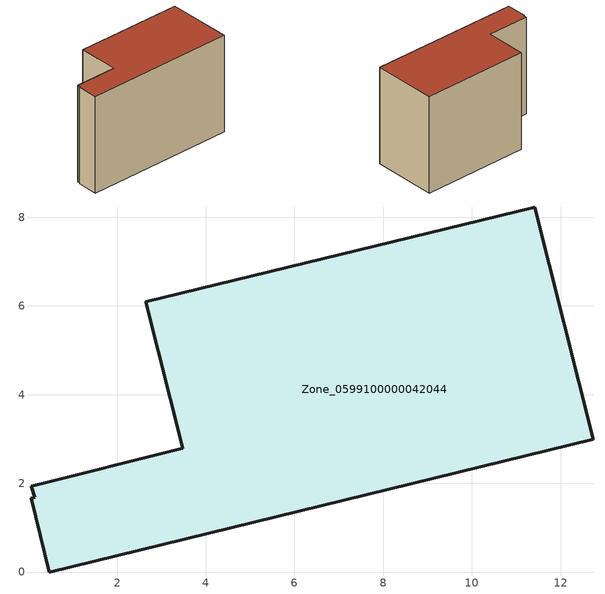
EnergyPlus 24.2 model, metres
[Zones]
Zone_0599100000042044
 floor ground (C_G): 0.14,1.69 0.07,1.94 3.48,2.79 2.65,6.1 11.42,8.23 12.74,2.99 0.47,0 0.06,1.67 z0
 wall outside (C_F): 0.47,0 12.74,2.99 11.42,8.23 2.65,6.1 3.48,2.79 0.07,1.94 0.14,1.69 0.06,1.67 0.47,0 z0:8.39
 roof outside (C_R): 0.07,1.94 0.14,1.69 0.06,1.67 0.47,0 12.74,2.99 11.42,8.23 2.65,6.1 3.48,2.79 z8.39
[BUILDING]
Pand.0599100000042044: North Axis=0; Terrain=City; Loads Convergence Tolerance Value=0.04; Temperature Convergence Tolerance Value=0.4; Solar Distribution=FullExterior; Maximum Number of Warmup Days=25; Minimum Number of Warmup Days=1
[Site:Location]
Rotterdam.The.Hague.AP_ZH_NLD Design_Conditions: Latitude=51.96; Longitude=4.45; Time Zone=1; Elevation=-4.5
[SITE:GROUNDTEMPERATURE:BUILDINGSURFACE]
18, 18, 18, 18, 18, 18, 18, 18, 18, 18, 18, 18
[MATERIAL] Thermal Absorptance=0.9; Solar Absorptance=0.7; Visible Absorptance=0.7
Name | Roughness | Thickness | Conductivity | Density | Specific Heat
G.TI.1975-1991 | MediumSmooth | 0.15 | 0.288461 | 540 | 1210
F.TI.1975-1991 | Rough | 0.3 | 0.230769 | 1920 | 840
R.TI.1975-1991 | MediumRough | 0.2 | 0.153846 | 1500 | 1000
[CONSTRUCTION]
C_G: G.TI.1975-1991
C_F: F.TI.1975-1991
C_R: R.TI.1975-1991
[ZONE]
Zone_0599100000042044: Type=1; Multiplier=1; Ceiling Height=Autocalculate; Volume=Autocalculate; Floor Area=autocalculate; Part of Total Floor Area=Yes
[ZONEINFILTRATION:DESIGNFLOWRATE]
Infil_Zone_0599100000042044: Zone or ZoneList or Space or SpaceList=Zone_0599100000042044; Schedule=AlwaysOn; Design Flow Rate Calculation Method=Flow/Area; Flow Rate per Floor Area=0.003; Constant Term Coefficient=1; Temperature Term Coefficient=0; Velocity Term Coefficient=0; Velocity Squared Term Coefficient=0
[HVACTEMPLATE:ZONE:IDEALLOADSAIRSYSTEM]
Zone_0599100000042044: Maximum Heating Supply Air Temperature=50; Minimum Cooling Supply Air Temperature=13; Maximum Heating Supply Air Humidity Ratio=0.0156; Minimum Cooling Supply Air Humidity Ratio=0.0077; Heating Limit=NoLimit; Cooling Limit=NoLimit; Dehumidification Control Type=ConstantSensibleHeatRatio; Cooling Sensible Heat Ratio=0.7; Dehumidification Setpoint=60; Humidification Control Type=None; Humidification Setpoint=30; Outdoor Air Method=None; Outdoor Air Flow Rate per Person=0.00944; Outdoor Air Flow Rate per Zone Floor Area=0; Outdoor Air Flow Rate per Zone=0; Demand Controlled Ventilation Type=None; Outdoor Air Economizer Type=NoEconomizer; Heat Recovery Type=None; Sensible Heat Recovery Effectiveness=0.7; Latent Heat Recovery Effectiveness=0.65
[ZONECONTROL:THERMOSTAT]
ThermostatControl_Zone_0599100000042044: Zone or ZoneList=Zone_0599100000042044; Control Type Schedule=DualSetpointControlType; Control 1=Thermostat_Zone_0599100000042044; Temperature Difference Between Cutout And Setpoint=0
[THERMOSTATSETPOINT:DUALSETPOINT]
Thermostat_Zone_0599100000042044: Heating Setpoint Temperature Schedule=HeatingSetpoint_Zone_0599100000042044; Cooling Setpoint Temperature Schedule=CoolingSetpoint_Zone_0599100000042044
[SCHEDULE:COMPACT]
HeatingSetpoint_Zone_0599100000042044: Through: 12/31, For: AllDays, Until: 24:00, 21
CoolingSetpoint_Zone_0599100000042044: Through: 12/31, For: AllDays, Until: 24:00, 24
DualSetpointControlType: Through: 12/31, For: AllDays, Until: 24:00, 4
AlwaysOn: Through: 12/31, For: AllDays, Until: 24:00, 1
